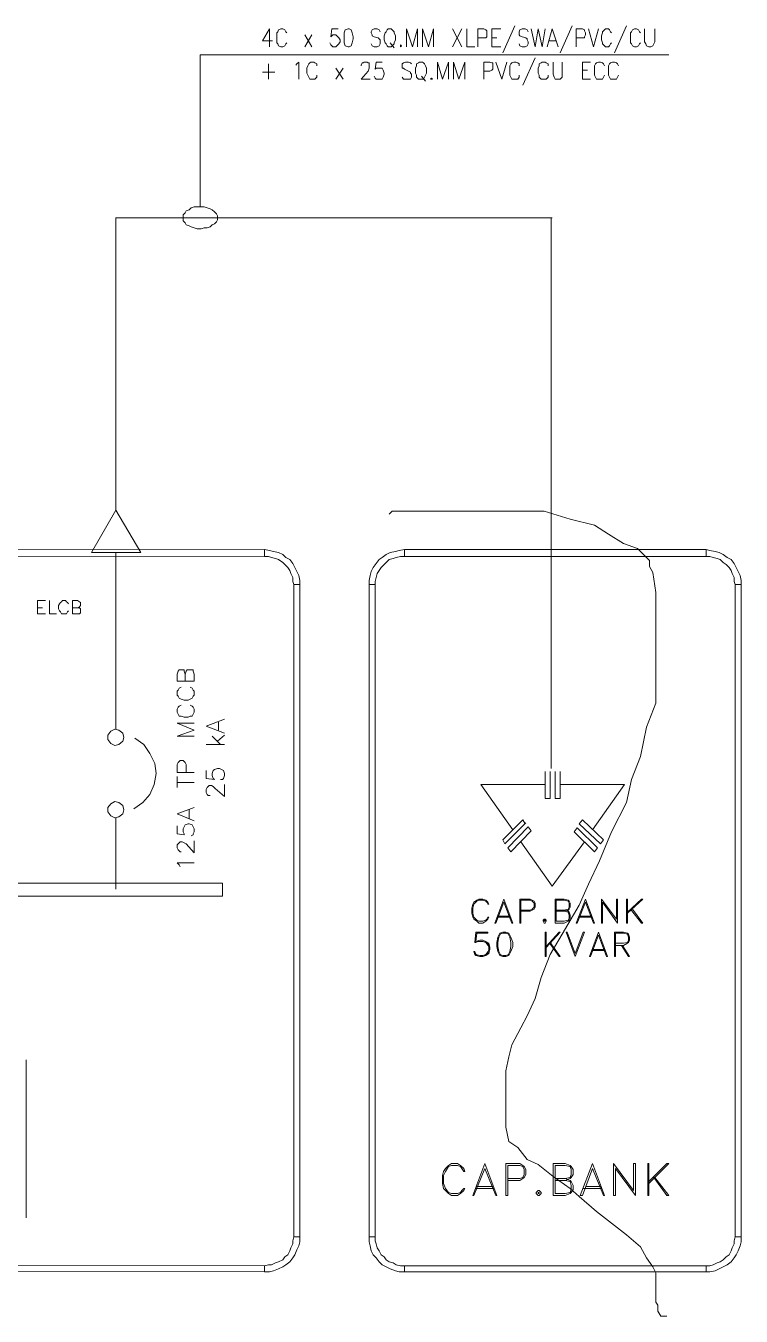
# Model space of a CAD drawing. Header units: inches. Extents: x 0.2 to 10.8, y 0.5 to 8.
# Drawn here: x 4.854 to 6.04, y 3.208 to 5.348 of the extents above; entities that cross this region are included whole.
import ezdxf

# ---------------------------------------------------------------- set-up
doc = ezdxf.new("R2010")
doc.units = ezdxf.units.IN
doc.header["$MEASUREMENT"] = 0
doc.layers.add('PDF_Geometry', color=7, linetype='Continuous')

msp = doc.modelspace()

# ---------------------------------------------------------------- linework, layer by layer
at = {"layer": 'PDF_Geometry', "lineweight": 13}
for points in [[(5.2583, 5.3133), (5.2583, 5.3433), (5.2467, 5.3233), (5.2633, 5.3233)], [(5.2867, 5.3367), (5.285, 5.3383), (5.2833, 5.3417), (5.28, 5.3433), (5.2767, 5.3433), (5.2733, 5.3417), (5.2717, 5.3383), (5.27, 5.3367), (5.27, 5.3317), (5.27, 5.325), (5.27, 5.32), (5.2717, 5.3183), (5.2733, 5.315), (5.2767, 5.3133), (5.28, 5.3133), (5.2833, 5.315), (5.285, 5.3183), (5.2867, 5.32)], [(5.3167, 5.3333), (5.3283, 5.3133)], [(5.3283, 5.3333), (5.3167, 5.3133)], [(5.3717, 5.3433), (5.3617, 5.3433), (5.36, 5.33), (5.3617, 5.3317), (5.3633, 5.3333), (5.3683, 5.3333), (5.37, 5.3317), (5.3733, 5.3283), (5.375, 5.325), (5.375, 5.3217), (5.3733, 5.3183), (5.37, 5.315), (5.3683, 5.3133), (5.3633, 5.3133), (5.3617, 5.315), (5.36, 5.3167), (5.3583, 5.32)], [(5.3883, 5.3433), (5.3833, 5.3417), (5.3817, 5.3367), (5.3817, 5.33), (5.3817, 5.3267), (5.3817, 5.32), (5.3833, 5.315), (5.3883, 5.3133), (5.39, 5.3133), (5.3933, 5.315), (5.395, 5.32), (5.3967, 5.3267), (5.3967, 5.33), (5.395, 5.3367), (5.3933, 5.3417), (5.39, 5.3433), (5.3883, 5.3433)], [(5.4417, 5.3383), (5.44, 5.3417), (5.4367, 5.3433), (5.4317, 5.3433), (5.4283, 5.3417), (5.4267, 5.3383), (5.4267, 5.3367), (5.4283, 5.3333), (5.4283, 5.3317), (5.4317, 5.33), (5.4383, 5.3283), (5.44, 5.3267), (5.4417, 5.325), (5.4417, 5.3217), (5.4417, 5.3183), (5.44, 5.315), (5.4367, 5.3133), (5.4317, 5.3133), (5.4283, 5.315), (5.4267, 5.3183)], [(5.455, 5.3433), (5.4533, 5.3417), (5.4517, 5.3383), (5.45, 5.3367), (5.4483, 5.3317), (5.4483, 5.325), (5.45, 5.32), (5.4517, 5.3183), (5.4533, 5.315), (5.455, 5.3133), (5.46, 5.3133), (5.4617, 5.315), (5.465, 5.3183), (5.465, 5.32), (5.4667, 5.325), (5.4667, 5.3317), (5.465, 5.3367), (5.465, 5.3383), (5.4617, 5.3417), (5.46, 5.3433), (5.455, 5.3433)], [(5.485, 5.3133), (5.485, 5.3433), (5.495, 5.3133), (5.5033, 5.3433), (5.5033, 5.3133)], [(5.5117, 5.3133), (5.5117, 5.3433), (5.5217, 5.3133), (5.53, 5.3433), (5.53, 5.3133)], [(5.5617, 5.3433), (5.5767, 5.3133)], [(5.5767, 5.3433), (5.5617, 5.3133)], [(5.585, 5.3433), (5.585, 5.3133), (5.5983, 5.3133)], [(5.6033, 5.3133), (5.6033, 5.3433), (5.6133, 5.3433), (5.6167, 5.3417), (5.6183, 5.34), (5.6183, 5.3367), (5.6183, 5.3333), (5.6183, 5.33), (5.6167, 5.3283), (5.6133, 5.3283), (5.6033, 5.3283)], [(5.6267, 5.3133), (5.6267, 5.3433), (5.6417, 5.3433)], [(5.665, 5.3483), (5.645, 5.3033)], [(5.6867, 5.3383), (5.685, 5.3417), (5.6817, 5.3433), (5.6767, 5.3433), (5.6733, 5.3417), (5.6717, 5.3383), (5.6717, 5.3367), (5.6717, 5.3333), (5.6733, 5.3317), (5.6767, 5.33), (5.6833, 5.3283), (5.685, 5.3267), (5.685, 5.325), (5.6867, 5.3217), (5.6867, 5.3183), (5.685, 5.315), (5.6817, 5.3133), (5.6767, 5.3133), (5.6733, 5.315), (5.6717, 5.3183)], [(5.6917, 5.3433), (5.6983, 5.3133), (5.7033, 5.3433), (5.71, 5.3133), (5.715, 5.3433)], [(5.7183, 5.3133), (5.7267, 5.3433), (5.7367, 5.3133)], [(5.76, 5.3483), (5.74, 5.3033)], [(5.7667, 5.3133), (5.7667, 5.3433), (5.7767, 5.3433), (5.78, 5.3417), (5.78, 5.34), (5.7817, 5.3367), (5.7817, 5.3333), (5.78, 5.33), (5.78, 5.3283), (5.7767, 5.3283), (5.7667, 5.3283)], [(5.7867, 5.3433), (5.795, 5.3133), (5.8033, 5.3433)], [(5.825, 5.3367), (5.8233, 5.3383), (5.8217, 5.3417), (5.82, 5.3433), (5.815, 5.3433), (5.8133, 5.3417), (5.81, 5.3383), (5.81, 5.3367), (5.8083, 5.3317), (5.8083, 5.325), (5.81, 5.32), (5.81, 5.3183), (5.8133, 5.315), (5.815, 5.3133), (5.82, 5.3133), (5.8217, 5.315), (5.8233, 5.3183), (5.825, 5.32)], [(5.85, 5.3483), (5.83, 5.3033)], [(5.8733, 5.3367), (5.8717, 5.3383), (5.87, 5.3417), (5.8667, 5.3433), (5.8633, 5.3433), (5.86, 5.3417), (5.8583, 5.3383), (5.8567, 5.3367), (5.8567, 5.3317), (5.8567, 5.325), (5.8567, 5.32), (5.8583, 5.3183), (5.86, 5.315), (5.8633, 5.3133), (5.8667, 5.3133), (5.87, 5.315), (5.8717, 5.3183), (5.8733, 5.32)], [(5.88, 5.3433), (5.88, 5.3217), (5.8817, 5.3183), (5.8833, 5.315), (5.8867, 5.3133), (5.89, 5.3133), (5.8933, 5.315), (5.895, 5.3183), (5.8967, 5.3217), (5.8967, 5.3433)], [(5.4583, 5.32), (5.465, 5.3117)], [(5.475, 5.3167), (5.475, 5.315), (5.475, 5.3133), (5.4767, 5.315), (5.475, 5.3167)], [(5.6267, 5.3283), (5.635, 5.3283)], [(5.6267, 5.3133), (5.6417, 5.3133)], [(5.7217, 5.3233), (5.7333, 5.3233)], [(5.92, 5.3), (5.1433, 5.3), (5.1433, 5.0483)], [(5.3017, 5.2833), (5.3033, 5.285), (5.3067, 5.2883), (5.3067, 5.26)], [(5.3367, 5.2817), (5.3367, 5.285), (5.3333, 5.2867), (5.3317, 5.2883), (5.3267, 5.2883), (5.325, 5.2867), (5.3233, 5.285), (5.3217, 5.2817), (5.32, 5.2783), (5.32, 5.27), (5.3217, 5.2667), (5.3233, 5.2633), (5.325, 5.26), (5.3267, 5.26), (5.3317, 5.26), (5.3333, 5.26), (5.3367, 5.2633), (5.3367, 5.2667)], [(5.41, 5.2817), (5.41, 5.2833), (5.4117, 5.2867), (5.4133, 5.2867), (5.415, 5.2883), (5.42, 5.2883), (5.4217, 5.2867), (5.4233, 5.2867), (5.4233, 5.2833), (5.4233, 5.28), (5.4233, 5.2783), (5.4217, 5.2733), (5.41, 5.26), (5.425, 5.26)], [(5.445, 5.2883), (5.435, 5.2883), (5.4333, 5.2767), (5.435, 5.2783), (5.4383, 5.2783), (5.4417, 5.2783), (5.445, 5.2783), (5.4467, 5.275), (5.4483, 5.27), (5.4483, 5.2683), (5.4467, 5.2633), (5.445, 5.26), (5.4417, 5.26), (5.4383, 5.26), (5.435, 5.26), (5.4333, 5.2617), (5.4317, 5.265)], [(5.4933, 5.285), (5.4917, 5.2867), (5.4883, 5.2883), (5.4833, 5.2883), (5.48, 5.2867), (5.4783, 5.285), (5.4783, 5.2817), (5.4783, 5.2783), (5.48, 5.2783), (5.4817, 5.2767), (5.4883, 5.2733), (5.4917, 5.2717), (5.4917, 5.27), (5.4933, 5.2683), (5.4933, 5.2633), (5.4917, 5.26), (5.4883, 5.26), (5.4833, 5.26), (5.48, 5.26), (5.4783, 5.2633)], [(5.5067, 5.2883), (5.505, 5.2867), (5.5017, 5.285), (5.5017, 5.2817), (5.5, 5.2783), (5.5, 5.27), (5.5017, 5.2667), (5.5017, 5.2633), (5.505, 5.26), (5.5067, 5.26), (5.5117, 5.26), (5.5133, 5.26), (5.515, 5.2633), (5.5167, 5.2667), (5.5183, 5.27), (5.5183, 5.2783), (5.5167, 5.2817), (5.515, 5.285), (5.5133, 5.2867), (5.5117, 5.2883), (5.5067, 5.2883)], [(5.5367, 5.26), (5.5367, 5.2883), (5.545, 5.26), (5.555, 5.2883), (5.555, 5.26)], [(5.5633, 5.26), (5.5633, 5.2883), (5.5717, 5.26), (5.5817, 5.2883), (5.5817, 5.26)], [(5.6133, 5.26), (5.6133, 5.2883), (5.6233, 5.2883), (5.6267, 5.2867), (5.6283, 5.2867), (5.6283, 5.2833), (5.6283, 5.2783), (5.6283, 5.2767), (5.6267, 5.275), (5.6233, 5.2733), (5.6133, 5.2733)], [(5.6333, 5.2883), (5.6433, 5.26), (5.6517, 5.2883)], [(5.6717, 5.2817), (5.6717, 5.285), (5.67, 5.2867), (5.6667, 5.2883), (5.6633, 5.2883), (5.66, 5.2867), (5.6583, 5.285), (5.6567, 5.2817), (5.6567, 5.2783), (5.6567, 5.27), (5.6567, 5.2667), (5.6583, 5.2633), (5.66, 5.26), (5.6633, 5.26), (5.6667, 5.26), (5.67, 5.26), (5.6717, 5.2633), (5.6717, 5.2667)], [(5.6983, 5.295), (5.6783, 5.25)], [(5.72, 5.2817), (5.72, 5.285), (5.7167, 5.2867), (5.715, 5.2883), (5.71, 5.2883), (5.7083, 5.2867), (5.705, 5.285), (5.705, 5.2817), (5.7033, 5.2783), (5.7033, 5.27), (5.705, 5.2667), (5.705, 5.2633), (5.7083, 5.26), (5.71, 5.26), (5.715, 5.26), (5.7167, 5.26), (5.72, 5.2633), (5.72, 5.2667)], [(5.7283, 5.2883), (5.7283, 5.2683), (5.73, 5.2633), (5.7317, 5.26), (5.735, 5.26), (5.7367, 5.26), (5.74, 5.26), (5.7433, 5.2633), (5.7433, 5.2683), (5.7433, 5.2883)], [(5.7767, 5.26), (5.7767, 5.2883), (5.79, 5.2883)], [(5.8133, 5.2817), (5.8117, 5.285), (5.81, 5.2867), (5.8067, 5.2883), (5.8033, 5.2883), (5.8, 5.2867), (5.7983, 5.285), (5.7967, 5.2817), (5.7967, 5.2783), (5.7967, 5.27), (5.7967, 5.2667), (5.7983, 5.2633), (5.8, 5.26), (5.8033, 5.26), (5.8067, 5.26), (5.81, 5.26), (5.8117, 5.2633), (5.8133, 5.2667)], [(5.8367, 5.2817), (5.835, 5.285), (5.8333, 5.2867), (5.83, 5.2883), (5.8267, 5.2883), (5.8233, 5.2867), (5.8217, 5.285), (5.82, 5.2817), (5.82, 5.2783), (5.82, 5.27), (5.82, 5.2667), (5.8217, 5.2633), (5.8233, 5.26), (5.8267, 5.26), (5.83, 5.26), (5.8333, 5.26), (5.835, 5.2633), (5.8367, 5.2667)], [(5.2467, 5.2717), (5.2667, 5.2717)], [(5.2567, 5.285), (5.2567, 5.26)], [(5.3683, 5.2783), (5.38, 5.26)], [(5.38, 5.2783), (5.3683, 5.26)], [(5.51, 5.265), (5.5167, 5.2567)], [(5.7767, 5.275), (5.785, 5.275)], [(5.5267, 5.2617), (5.525, 5.26), (5.5267, 5.26), (5.5283, 5.26), (5.5267, 5.2617)], [(5.7767, 5.26), (5.79, 5.26)], [(5.1717, 5.03), (5.1717, 5.0333), (5.17, 5.0367), (5.1667, 5.04), (5.1633, 5.0433), (5.16, 5.045), (5.155, 5.0467), (5.15, 5.0483), (5.145, 5.0483), (5.1383, 5.0483), (5.1333, 5.0483), (5.1283, 5.0467), (5.125, 5.0433), (5.12, 5.0417), (5.1183, 5.0383), (5.115, 5.035), (5.115, 5.0317), (5.115, 5.0283), (5.115, 5.025), (5.1183, 5.0217), (5.12, 5.0183), (5.125, 5.0167), (5.1283, 5.015), (5.1333, 5.0133), (5.1383, 5.0117), (5.145, 5.0117), (5.15, 5.0133), (5.155, 5.0133), (5.16, 5.015), (5.1633, 5.0183), (5.1667, 5.02), (5.17, 5.0233), (5.1717, 5.0267), (5.1717, 5.03)], [(5.0033, 4.545), (4.9633, 4.475), (5.045, 4.475), (5.0033, 4.545)], [(5.0033, 4.545), (4.9633, 4.475), (5.045, 4.475), (5.0033, 4.545)], [(1.165, 4.4817), (1.165, 4.47), (5.25, 4.4683), (5.25, 4.48), (1.165, 4.4817)], [(5.3083, 4.4217), (5.2983, 4.4217), (5.2967, 4.4267), (5.2967, 4.4333), (5.2933, 4.44), (5.2917, 4.445), (5.2883, 4.45), (5.2833, 4.455), (5.28, 4.4583), (5.2733, 4.4633), (5.2683, 4.465), (5.2617, 4.4667), (5.2567, 4.4683), (5.25, 4.4683), (5.25, 4.48), (5.2583, 4.4783), (5.265, 4.4767), (5.2733, 4.475), (5.28, 4.4717), (5.285, 4.4667), (5.2917, 4.4633), (5.2967, 4.4567), (5.3, 4.45), (5.3033, 4.4433), (5.3067, 4.4367), (5.3083, 4.4283), (5.3083, 4.4217)], [(5.4817, 4.48), (5.4817, 4.4683), (5.475, 4.4683), (5.4683, 4.4667), (5.4633, 4.465), (5.4567, 4.4633), (5.4517, 4.4583), (5.4483, 4.455), (5.4433, 4.45), (5.44, 4.445), (5.4367, 4.44), (5.435, 4.4333), (5.4333, 4.4267), (5.4333, 4.4217), (5.4233, 4.4217), (5.4233, 4.4283), (5.425, 4.4367), (5.4267, 4.4433), (5.43, 4.45), (5.435, 4.4567), (5.44, 4.4633), (5.445, 4.4667), (5.4517, 4.4717), (5.4583, 4.475), (5.4667, 4.4767), (5.4733, 4.4783), (5.4817, 4.48)], [(5.4817, 4.48), (5.4817, 4.4683), (5.9817, 4.4683), (5.9817, 4.48), (5.4817, 4.48)], [(6.04, 4.4217), (6.03, 4.4217), (6.0283, 4.4267), (6.0283, 4.4333), (6.025, 4.44), (6.0233, 4.445), (6.02, 4.45), (6.015, 4.455), (6.01, 4.4583), (6.005, 4.4633), (6, 4.465), (5.9933, 4.4667), (5.9883, 4.4683), (5.9817, 4.4683), (5.9817, 4.48), (5.9883, 4.4783), (5.9967, 4.4767), (6.0033, 4.475), (6.01, 4.4717), (6.0167, 4.4667), (6.0233, 4.4633), (6.0283, 4.4567), (6.0317, 4.45), (6.035, 4.4433), (6.0383, 4.4367), (6.04, 4.4283), (6.04, 4.4217)], [(5.3083, 4.4217), (5.2983, 4.4217), (5.2983, 3.34), (5.3083, 3.34), (5.3083, 4.4217)], [(5.4233, 3.34), (5.4333, 3.34), (5.4333, 4.4217), (5.4233, 4.4217), (5.4233, 3.34)], [(6.04, 4.4217), (6.03, 4.4217), (6.03, 3.34), (6.04, 3.34), (6.04, 4.4217)], [(4.8733, 4.3733), (4.8733, 4.395), (4.8867, 4.395)], [(4.8933, 4.395), (4.8933, 4.3733), (4.905, 4.3733)], [(4.925, 4.39), (4.9233, 4.3917), (4.9217, 4.3933), (4.92, 4.395), (4.915, 4.395), (4.9133, 4.3933), (4.9117, 4.3917), (4.91, 4.39), (4.9083, 4.3867), (4.9083, 4.3817), (4.91, 4.3783), (4.9117, 4.3767), (4.9133, 4.3733), (4.915, 4.3733), (4.92, 4.3733), (4.9217, 4.3733), (4.9233, 4.3767), (4.925, 4.3783)], [(4.94, 4.3833), (4.9433, 4.3833), (4.945, 4.3817), (4.945, 4.38), (4.945, 4.3767), (4.945, 4.375), (4.9433, 4.3733), (4.94, 4.3733), (4.9317, 4.3733), (4.9317, 4.395), (4.94, 4.395), (4.9433, 4.3933), (4.945, 4.3917), (4.945, 4.39), (4.945, 4.3883), (4.945, 4.3867), (4.9433, 4.385), (4.94, 4.3833), (4.9317, 4.3833)], [(4.8733, 4.3833), (4.8817, 4.3833)], [(4.8733, 4.3733), (4.8867, 4.3733)], [(5.1183, 4.2733), (5.12, 4.2783), (5.1217, 4.28), (5.125, 4.28), (5.1283, 4.28), (5.1317, 4.28), (5.1317, 4.2783), (5.1333, 4.2733), (5.1333, 4.2617), (5.105, 4.2617), (5.105, 4.2733), (5.1067, 4.2783), (5.1083, 4.28), (5.11, 4.28), (5.1133, 4.28), (5.1167, 4.28), (5.1167, 4.2783), (5.1183, 4.2733), (5.1183, 4.2617)], [(5.1117, 4.2517), (5.1083, 4.25), (5.1067, 4.2467), (5.105, 4.245), (5.105, 4.2383), (5.1067, 4.2367), (5.1083, 4.2333), (5.1117, 4.2317), (5.1167, 4.23), (5.1233, 4.23), (5.1267, 4.2317), (5.13, 4.2333), (5.1317, 4.2367), (5.1333, 4.2383), (5.1333, 4.245), (5.1317, 4.2467), (5.13, 4.25), (5.1267, 4.2517)], [(5.1117, 4.2217), (5.1083, 4.22), (5.1067, 4.2183), (5.105, 4.215), (5.105, 4.21), (5.1067, 4.2067), (5.1083, 4.2033), (5.1117, 4.2033), (5.1167, 4.2017), (5.1233, 4.2017), (5.1267, 4.2033), (5.13, 4.2033), (5.1317, 4.2067), (5.1333, 4.21), (5.1333, 4.215), (5.1317, 4.2183), (5.13, 4.22), (5.1267, 4.2217)], [(5.1833, 4.175), (5.1533, 4.1867), (5.1833, 4.1983)], [(5.0167, 4.1683), (5.015, 4.175), (5.0083, 4.18), (5.0017, 4.1817), (4.995, 4.1783), (4.99, 4.1717), (4.99, 4.165), (4.995, 4.1583), (5.0017, 4.155), (5.0083, 4.1567), (5.015, 4.1617), (5.0167, 4.1683)], [(5.1333, 4.17), (5.105, 4.17), (5.1333, 4.18), (5.105, 4.1917), (5.1333, 4.1917)], [(5.1733, 4.18), (5.1733, 4.1933)], [(5.0333, 4.05), (5.0483, 4.06), (5.06, 4.0733), (5.0667, 4.09), (5.07, 4.1083), (5.0683, 4.125), (5.06, 4.1417), (5.05, 4.1567), (5.035, 4.1667)], [(5.1533, 4.1567), (5.1833, 4.1567)], [(5.1633, 4.17), (5.1767, 4.1567)], [(5.1717, 4.1617), (5.1833, 4.1717)], [(5.1333, 4.11), (5.105, 4.11), (5.105, 4.1233), (5.1067, 4.1267), (5.1083, 4.1283), (5.11, 4.13), (5.115, 4.13), (5.1167, 4.1283), (5.1183, 4.1267), (5.12, 4.1233), (5.12, 4.11)], [(5.1533, 4.1133), (5.1533, 4.1), (5.1667, 4.0983), (5.165, 4.1), (5.1633, 4.105), (5.1633, 4.1083), (5.165, 4.1133), (5.1667, 4.115), (5.1717, 4.1167), (5.175, 4.1167), (5.1783, 4.115), (5.1817, 4.1133), (5.1833, 4.1083), (5.1833, 4.105), (5.1817, 4.1), (5.18, 4.0983), (5.1767, 4.0983)], [(5.715, 4.1117), (5.715, 4.0667), (5.7233, 4.0667)], [(5.7233, 4.1117), (5.7233, 4.0667)], [(5.7317, 4.1117), (5.7317, 4.0667)], [(5.74, 4.1117), (5.74, 4.0667)], [(5.105, 4.085), (5.105, 4.1033)], [(5.105, 4.0933), (5.1333, 4.0933)], [(5.16, 4.0717), (5.1583, 4.0717), (5.1567, 4.0717), (5.155, 4.0733), (5.1533, 4.0767), (5.1533, 4.0817), (5.155, 4.085), (5.1567, 4.0867), (5.1583, 4.0883), (5.1617, 4.0883), (5.165, 4.0867), (5.1683, 4.0833), (5.1833, 4.07), (5.1833, 4.09)], [(5.6617, 4.015), (5.6083, 4.09)], [(5.715, 4.09), (5.6083, 4.09)], [(5.8467, 4.09), (5.74, 4.09)], [(5.7933, 4.015), (5.8467, 4.09)], [(5.7317, 4.0667), (5.74, 4.0667)], [(5.0167, 4.0483), (5.015, 4.055), (5.0083, 4.06), (5.0017, 4.0617), (4.995, 4.0583), (4.99, 4.0517), (4.99, 4.045), (4.995, 4.0383), (5.0017, 4.035), (5.0083, 4.0367), (5.015, 4.0417), (5.0167, 4.0483)], [(5.1333, 4.03), (5.105, 4.0417), (5.1333, 4.0517)], [(5.125, 4.0333), (5.125, 4.0483)], [(5.105, 4.0217), (5.105, 4.0083), (5.1167, 4.0067), (5.1167, 4.0083), (5.115, 4.0117), (5.115, 4.0167), (5.1167, 4.02), (5.1183, 4.0233), (5.1233, 4.025), (5.125, 4.025), (5.13, 4.0233), (5.1317, 4.02), (5.1333, 4.0167), (5.1333, 4.0117), (5.1317, 4.0083), (5.1317, 4.0067), (5.1283, 4.005)], [(5.645, 3.9983), (5.6783, 4.0317)], [(5.6483, 3.9917), (5.6833, 4.0267)], [(5.6783, 4.0317), (5.6817, 4.025)], [(5.7717, 4.025), (5.7767, 4.0317)], [(5.7717, 4.025), (5.8067, 3.9917)], [(5.7767, 4.0317), (5.8117, 3.9983)], [(5.6533, 3.985), (5.6867, 4.02)], [(5.6583, 3.9783), (5.6917, 4.0133)], [(5.6867, 4.02), (5.6917, 4.0133)], [(5.7633, 4.0117), (5.7683, 4.0183)], [(5.7633, 4.0117), (5.7967, 3.9783)], [(5.7683, 4.0183), (5.8017, 3.985)], [(5.1117, 3.9783), (5.11, 3.9783), (5.1083, 3.98), (5.1067, 3.9817), (5.105, 3.985), (5.105, 3.99), (5.1067, 3.9917), (5.1083, 3.9933), (5.11, 3.995), (5.1133, 3.995), (5.1167, 3.9933), (5.12, 3.9917), (5.1333, 3.9767), (5.1333, 3.9967)], [(5.645, 3.9983), (5.6483, 3.9917)], [(5.6533, 3.985), (5.6583, 3.9783)], [(5.78, 3.995), (5.7267, 3.9217), (5.675, 3.995)], [(5.7967, 3.9783), (5.8017, 3.985)], [(5.8067, 3.9917), (5.8117, 3.9983)], [(5.11, 3.9533), (5.1083, 3.9567), (5.105, 3.96), (5.1333, 3.96)], [(1.2833, 3.9267), (1.2833, 3.905), (5.18, 3.905), (5.18, 3.9267), (1.2833, 3.9267)], [(5.6217, 3.87), (5.62, 3.87), (5.6183, 3.8667), (5.6167, 3.865), (5.6117, 3.8633), (5.605, 3.8633), (5.6017, 3.865), (5.5967, 3.87), (5.595, 3.8767), (5.595, 3.885), (5.5967, 3.8917), (5.6017, 3.8967), (5.605, 3.8983), (5.6117, 3.8983), (5.6167, 3.8967), (5.6183, 3.895), (5.62, 3.8917), (5.6217, 3.8917), (5.62, 3.895), (5.6167, 3.8983), (5.6117, 3.9), (5.605, 3.9), (5.6017, 3.8983), (5.5967, 3.895), (5.595, 3.8917), (5.5933, 3.885), (5.5933, 3.8767), (5.595, 3.87), (5.5967, 3.8667), (5.6017, 3.8633), (5.605, 3.86), (5.6117, 3.86), (5.6167, 3.8633), (5.62, 3.8667), (5.6217, 3.87)], [(5.6467, 3.9), (5.6317, 3.86), (5.6333, 3.86), (5.6467, 3.895), (5.66, 3.86), (5.6617, 3.86), (5.6467, 3.9)], [(5.675, 3.88), (5.69, 3.88), (5.6933, 3.8817), (5.6967, 3.8833), (5.6983, 3.8867), (5.6983, 3.8933), (5.6967, 3.8967), (5.6933, 3.8983), (5.69, 3.9), (5.6733, 3.9), (5.6733, 3.86), (5.675, 3.86), (5.675, 3.8983), (5.69, 3.8983), (5.6933, 3.8967), (5.6967, 3.8933), (5.6967, 3.8867), (5.6933, 3.8833), (5.69, 3.8817), (5.675, 3.8817)], [(5.7317, 3.9), (5.7317, 3.86)], [(5.7317, 3.9), (5.7467, 3.9), (5.7533, 3.8983), (5.755, 3.8967), (5.7567, 3.8933), (5.7567, 3.8867), (5.755, 3.8833), (5.7533, 3.8817), (5.7467, 3.88)], [(5.7333, 3.8983), (5.7333, 3.8633)], [(5.7333, 3.8983), (5.7467, 3.8983), (5.7533, 3.8967), (5.755, 3.8933), (5.755, 3.8867), (5.7533, 3.8833), (5.7467, 3.8817), (5.7333, 3.8817)], [(5.7817, 3.9), (5.7667, 3.86), (5.7683, 3.86), (5.7817, 3.895), (5.795, 3.86), (5.7967, 3.86), (5.7817, 3.9)], [(5.835, 3.86), (5.835, 3.9), (5.8333, 3.9), (5.8333, 3.8667), (5.8083, 3.9), (5.8083, 3.86), (5.81, 3.86), (5.81, 3.895), (5.835, 3.86)], [(5.8517, 3.86), (5.8517, 3.9), (5.85, 3.9), (5.85, 3.86), (5.8517, 3.86)], [(5.8517, 3.8767), (5.8767, 3.9), (5.875, 3.9), (5.8517, 3.8783)], [(5.7467, 3.8817), (5.7533, 3.88), (5.755, 3.8783), (5.7567, 3.8733), (5.7567, 3.8683), (5.755, 3.865), (5.7533, 3.8633), (5.7467, 3.86), (5.7317, 3.86)], [(5.7333, 3.88), (5.7467, 3.88), (5.7533, 3.8783), (5.755, 3.8733), (5.755, 3.8683), (5.7533, 3.865), (5.7467, 3.8633), (5.7333, 3.8633)], [(5.8567, 3.8833), (5.875, 3.86), (5.8767, 3.86), (5.86, 3.8833)], [(5.635, 3.87), (5.6583, 3.87)], [(5.6367, 3.8717), (5.6567, 3.8717)], [(5.7133, 3.8667), (5.7117, 3.865), (5.7117, 3.8633), (5.7133, 3.86), (5.715, 3.86), (5.7167, 3.8633), (5.7167, 3.865), (5.715, 3.8667), (5.7133, 3.8667)], [(5.7133, 3.865), (5.7133, 3.8633), (5.715, 3.8633), (5.715, 3.865), (5.7133, 3.865)], [(5.77, 3.87), (5.7933, 3.87)], [(5.7717, 3.8717), (5.7917, 3.8717)], [(5.6, 3.845), (5.62, 3.845), (5.62, 3.8433), (5.6017, 3.8433), (5.6, 3.83), (5.6067, 3.8317), (5.6117, 3.8317), (5.6167, 3.83), (5.6217, 3.8267), (5.6233, 3.82), (5.6233, 3.8167), (5.6217, 3.81), (5.6167, 3.8067), (5.6117, 3.805), (5.6067, 3.805), (5.6, 3.8067), (5.5983, 3.8083), (5.5967, 3.8133), (5.5983, 3.8133)], [(5.6, 3.845), (5.5983, 3.8283)], [(5.645, 3.845), (5.64, 3.8433), (5.6367, 3.8367), (5.635, 3.8283), (5.635, 3.8217), (5.6367, 3.8133), (5.64, 3.8067), (5.645, 3.805), (5.65, 3.805), (5.655, 3.8067), (5.6583, 3.8133), (5.6617, 3.8217), (5.6617, 3.8283), (5.6583, 3.8367), (5.655, 3.8433), (5.65, 3.845), (5.645, 3.845)], [(5.6417, 3.8433), (5.6383, 3.8367), (5.6367, 3.8283), (5.6367, 3.8217), (5.6383, 3.8133), (5.6417, 3.8067)], [(5.655, 3.8417), (5.65, 3.8433), (5.645, 3.8433), (5.64, 3.8417)], [(5.6533, 3.8067), (5.6567, 3.8133), (5.6583, 3.8217), (5.6583, 3.8283), (5.6567, 3.8367), (5.6533, 3.8433)], [(5.7167, 3.805), (5.7167, 3.845), (5.715, 3.845), (5.715, 3.805), (5.7167, 3.805)], [(5.7167, 3.82), (5.74, 3.845), (5.7383, 3.845), (5.7167, 3.8217)], [(5.765, 3.805), (5.75, 3.845), (5.7517, 3.845), (5.765, 3.81), (5.7783, 3.845), (5.78, 3.845), (5.765, 3.805)], [(5.8033, 3.845), (5.7883, 3.805), (5.79, 3.805), (5.8033, 3.84), (5.8167, 3.805), (5.8183, 3.805), (5.8033, 3.845)], [(5.8317, 3.8233), (5.845, 3.8233), (5.8517, 3.8267), (5.8533, 3.8283), (5.855, 3.8317), (5.855, 3.8367), (5.8533, 3.8417), (5.8517, 3.8433), (5.845, 3.845), (5.83, 3.845), (5.83, 3.805), (5.8317, 3.805), (5.8317, 3.8433), (5.845, 3.8433), (5.8517, 3.8417), (5.8533, 3.8367), (5.8533, 3.8317), (5.8517, 3.8283), (5.845, 3.8267), (5.8317, 3.8267)], [(5.5983, 3.8283), (5.6, 3.8283), (5.6033, 3.83), (5.6117, 3.83), (5.6167, 3.8283), (5.6217, 3.8217)], [(5.6217, 3.815), (5.6167, 3.8083), (5.6117, 3.8067), (5.6067, 3.8067), (5.6, 3.8083), (5.5983, 3.8133)], [(5.6033, 3.8067), (5.5983, 3.81)], [(5.6133, 3.83), (5.62, 3.8267), (5.6217, 3.82), (5.6217, 3.8167), (5.62, 3.81), (5.6133, 3.8067)], [(5.7217, 3.8283), (5.7383, 3.805), (5.74, 3.805), (5.7233, 3.8283)], [(5.7917, 3.815), (5.815, 3.815)], [(5.7933, 3.8167), (5.8133, 3.8167)], [(5.8417, 3.8233), (5.8533, 3.805), (5.855, 3.805), (5.8433, 3.8233)], [(5.64, 3.8083), (5.645, 3.8067), (5.65, 3.8067), (5.655, 3.8083)], [(5.25, 3.2817), (5.25, 3.2917), (5.2567, 3.2933), (5.2617, 3.2933), (5.2683, 3.2967), (5.2733, 3.2983), (5.28, 3.3017), (5.2833, 3.3067), (5.2883, 3.31), (5.2917, 3.3167), (5.2933, 3.3217), (5.2967, 3.3283), (5.2967, 3.3333), (5.2983, 3.34), (5.3083, 3.34), (5.3083, 3.3317), (5.3067, 3.325), (5.3033, 3.3183), (5.3, 3.31), (5.2967, 3.305), (5.2917, 3.2983), (5.285, 3.2933), (5.28, 3.29), (5.2733, 3.2867), (5.265, 3.2833), (5.2583, 3.2817), (5.25, 3.2817)], [(5.4233, 3.34), (5.4333, 3.34), (5.4333, 3.3333), (5.435, 3.3283), (5.4367, 3.3217), (5.44, 3.3167), (5.4433, 3.31), (5.4483, 3.3067), (5.4517, 3.3017), (5.4567, 3.2983), (5.4633, 3.2967), (5.4683, 3.2933), (5.475, 3.2917), (5.4817, 3.2917), (5.4817, 3.2817), (5.4733, 3.2817), (5.4667, 3.2833), (5.4583, 3.2867), (5.4517, 3.29), (5.445, 3.2933), (5.44, 3.2983), (5.435, 3.305), (5.43, 3.31), (5.4267, 3.3167), (5.425, 3.325), (5.4233, 3.3317), (5.4233, 3.34)], [(5.9817, 3.2817), (5.9817, 3.2917), (5.9883, 3.2917), (5.9933, 3.2933), (6, 3.2967), (6.005, 3.2983), (6.01, 3.3017), (6.015, 3.3067), (6.02, 3.31), (6.0233, 3.3167), (6.025, 3.3217), (6.0283, 3.3283), (6.0283, 3.3333), (6.03, 3.34), (6.04, 3.34), (6.04, 3.3317), (6.0383, 3.325), (6.035, 3.3167), (6.0317, 3.31), (6.0283, 3.305), (6.0233, 3.2983), (6.0167, 3.2933), (6.01, 3.29), (6.0033, 3.2867), (5.9967, 3.2833), (5.9883, 3.2817), (5.9817, 3.2817)], [(5.25, 3.2817), (5.25, 3.2917), (1.165, 3.2933), (1.165, 3.2833), (5.25, 3.2817)], [(5.9817, 3.2817), (5.9817, 3.2917), (5.4817, 3.2917), (5.4817, 3.2817), (5.9817, 3.2817)]]:
    msp.add_lwpolyline(points, dxfattribs=at)
at = {"layer": 'PDF_Geometry', "lineweight": 9}
for points in [[(5.0033, 4.545), (5.0033, 5.03)], [(5.0033, 5.03), (5.7267, 5.03)], [(5.725, 5.03), (5.725, 4.1167)], [(5.0033, 4.1817), (5.0033, 4.4383), (5.0033, 4.475)], [(5.0033, 4.4383), (5.0033, 4.475)], [(5.0033, 4.4383), (5.0033, 4.475)], [(5.0033, 3.9167), (5.0033, 4.035)], [(4.855, 3.6333), (4.855, 3.3717)], [(5.5817, 3.42), (5.58, 3.42), (5.5767, 3.4167), (5.575, 3.4133), (5.57, 3.4117), (5.56, 3.4117), (5.555, 3.4133), (5.55, 3.42), (5.5467, 3.4283), (5.5467, 3.4417), (5.55, 3.4483), (5.555, 3.4567), (5.56, 3.4583), (5.57, 3.4583), (5.575, 3.4567), (5.5767, 3.4533), (5.58, 3.4483), (5.5817, 3.4483), (5.58, 3.4533), (5.575, 3.4583), (5.57, 3.4617), (5.56, 3.4617), (5.555, 3.4583), (5.55, 3.4533), (5.5467, 3.4483), (5.545, 3.4417), (5.545, 3.4283), (5.5467, 3.42), (5.55, 3.4167), (5.555, 3.4117), (5.56, 3.4083), (5.57, 3.4083), (5.575, 3.4117), (5.58, 3.4167), (5.5817, 3.42)], [(5.615, 3.4617), (5.595, 3.4083), (5.5967, 3.4083), (5.615, 3.4533), (5.6333, 3.4083), (5.635, 3.4083), (5.615, 3.4617)], [(5.6533, 3.4333), (5.6733, 3.4333), (5.6783, 3.4367), (5.68, 3.4383), (5.6833, 3.4433), (5.6833, 3.4517), (5.68, 3.4567), (5.6783, 3.4583), (5.6733, 3.4617), (5.65, 3.4617), (5.65, 3.4083), (5.6533, 3.4083), (5.6533, 3.4583), (5.6733, 3.4583), (5.6783, 3.4567), (5.68, 3.4517), (5.68, 3.4433), (5.6783, 3.4383), (5.6733, 3.4367), (5.6533, 3.4367)], [(5.7283, 3.4617), (5.7283, 3.4083)], [(5.7283, 3.4617), (5.7483, 3.4617), (5.7567, 3.4583), (5.7583, 3.4567), (5.7617, 3.4517), (5.7617, 3.4433), (5.7583, 3.4383), (5.7567, 3.4367), (5.7483, 3.4333)], [(5.7317, 3.4583), (5.7317, 3.4117)], [(5.7317, 3.4583), (5.7483, 3.4583), (5.7567, 3.4567), (5.7583, 3.4517), (5.7583, 3.4433), (5.7567, 3.4383), (5.7483, 3.4367), (5.7317, 3.4367)], [(5.7933, 3.4617), (5.7733, 3.4083), (5.7767, 3.4083), (5.7933, 3.4533), (5.8117, 3.4083), (5.8133, 3.4083), (5.7933, 3.4617)], [(5.865, 3.4083), (5.865, 3.4617), (5.8617, 3.4617), (5.8617, 3.4167), (5.8283, 3.4617), (5.8283, 3.4083), (5.8317, 3.4083), (5.8317, 3.4533), (5.865, 3.4083)], [(5.8867, 3.4083), (5.8867, 3.4617), (5.885, 3.4617), (5.885, 3.4083), (5.8867, 3.4083)], [(5.8867, 3.4283), (5.92, 3.4617), (5.9167, 3.4617), (5.8867, 3.4317)], [(5.7483, 3.4367), (5.7567, 3.4333), (5.7583, 3.4317), (5.7617, 3.425), (5.7617, 3.4183), (5.7583, 3.4133), (5.7567, 3.4117), (5.7483, 3.4083), (5.7283, 3.4083)], [(5.7317, 3.4333), (5.7483, 3.4333), (5.7567, 3.4317), (5.7583, 3.425), (5.7583, 3.4183), (5.7567, 3.4133), (5.7483, 3.4117), (5.7317, 3.4117)], [(5.895, 3.4383), (5.9167, 3.4083), (5.92, 3.4083), (5.8967, 3.4383)], [(5.6, 3.42), (5.63, 3.42)], [(5.6017, 3.4233), (5.6283, 3.4233)], [(5.7033, 3.4167), (5.7, 3.4133), (5.7, 3.4117), (5.7033, 3.4083), (5.705, 3.4083), (5.7083, 3.4117), (5.7083, 3.4133), (5.705, 3.4167), (5.7033, 3.4167)], [(5.7033, 3.4133), (5.7033, 3.4117), (5.705, 3.4117), (5.705, 3.4133), (5.7033, 3.4133)], [(5.7783, 3.42), (5.8083, 3.42)], [(5.7817, 3.4233), (5.8067, 3.4233)]]:
    msp.add_lwpolyline(points, dxfattribs=at)
at = {"layer": 'PDF_Geometry', "color": 1, "lineweight": 18}
msp.add_lwpolyline([(5.4567, 4.5383), (5.4617, 4.5433), (5.4717, 4.5433), (5.495, 4.5433), (5.525, 4.5433), (5.5733, 4.5433), (5.6217, 4.5433), (5.675, 4.5433), (5.7133, 4.5433), (5.7567, 4.53), (5.7967, 4.52), (5.82, 4.505), (5.845, 4.49), (5.8683, 4.4817), (5.8883, 4.4617), (5.8883, 4.4517), (5.8933, 4.4417), (5.8983, 4.4083), (5.8983, 4.3883), (5.8983, 4.37), (5.8983, 4.335), (5.8983, 4.3067), (5.8983, 4.2733), (5.8983, 4.225), (5.8833, 4.185), (5.8733, 4.1367), (5.8583, 4.0983), (5.85, 4.06), (5.825, 4.0117), (5.805, 3.9633), (5.7867, 3.925), (5.7717, 3.89), (5.7433, 3.8417), (5.7233, 3.8083), (5.7083, 3.77), (5.6983, 3.735), (5.685, 3.7067), (5.675, 3.6867), (5.66, 3.6583), (5.655, 3.6383), (5.65, 3.615), (5.65, 3.6), (5.65, 3.58), (5.65, 3.5667), (5.65, 3.5517), (5.65, 3.5417), (5.65, 3.5217), (5.655, 3.4983), (5.67, 3.4883), (5.685, 3.4683), (5.7033, 3.46), (5.7283, 3.44), (5.7567, 3.42), (5.7717, 3.4067), (5.8, 3.3817), (5.82, 3.3667), (5.85, 3.3433), (5.8733, 3.3233), (5.8833, 3.305), (5.8933, 3.29), (5.8983, 3.28), (5.8983, 3.27), (5.8983, 3.26), (5.8983, 3.2567), (5.8983, 3.2517), (5.8983, 3.2467), (5.8983, 3.2367), (5.8983, 3.2317), (5.9017, 3.2267), (5.9017, 3.2217), (5.9017, 3.2167), (5.9067, 3.2083), (5.9167, 3.2083)], dxfattribs=at)

doc.saveas('drawing.dxf')
